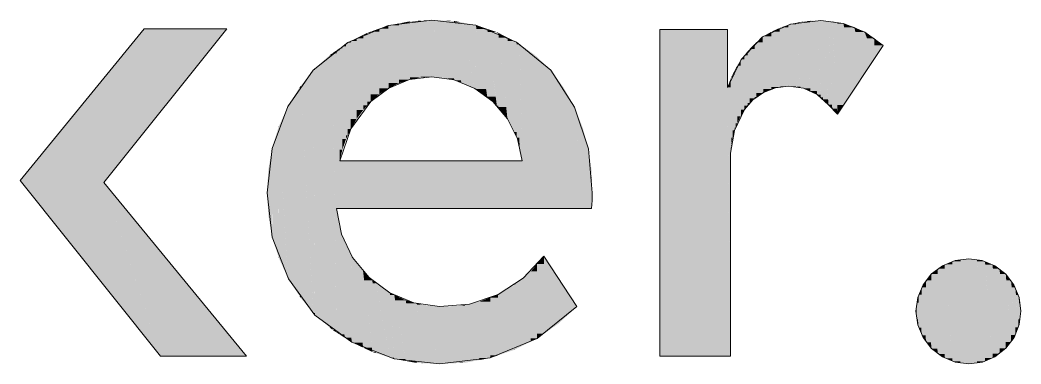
# Model space of a CAD drawing. Extents: x 885 to 2021, y 330 to 1122.
# Drawn here: x 1912.056 to 1916.081, y 636.608 to 637.989 of the extents above; entities that cross this region are included whole.
import ezdxf

# ---------------------------------------------------------------- set-up
doc = ezdxf.new("R2010")
doc.units = 0
doc.layers.get('0').update_dxf_attribs({"lineweight": 18})
doc.layers.add('P11_Plankopf_Ausführung_AF_4_800 Plankopf', color=7, linetype='Continuous', lineweight=25)

# ---------------------------------------------------------------- blocks, each defined once
blk = doc.blocks.new('Referenz-A0T8DI3SAL', base_point=(1729.7843, 502.0648))
at = {"layer": 'P11_Plankopf_Ausführung_AF_4_800 Plankopf', "color": 0, "linetype": 'Continuous', "lineweight": 13, "ltscale": 16.9}
for p, q in [((1913.5369, 637.9672), (1913.374, 637.8986)), ((1913.7123, 637.9894), (1913.5369, 637.9672)), ((1913.889, 637.9693), (1913.7123, 637.9894)), ((1914.0529, 637.9006), (1913.889, 637.9693)), ((1915.1539, 637.9726), (1915.042, 637.9218)), ((1915.276, 637.987), (1915.1539, 637.9726)), ((1915.367, 637.975), (1915.276, 637.987)), ((1915.4523, 637.941), (1915.367, 637.975)), ((1912.5551, 637.954), (1912.0564, 637.3452)), ((1912.394, 637.3374), (1912.8876, 637.954)), ((1912.8876, 637.954), (1912.5551, 637.954)), ((1914.9002, 637.9512), (1914.6291, 637.9512)), ((1914.6291, 637.9512), (1914.6291, 636.6394)), ((1914.9002, 637.7186), (1914.9002, 637.9512)), ((1915.042, 637.9218), (1914.9556, 637.831)), ((1915.5267, 637.8872), (1915.4523, 637.941)), ((1913.374, 637.8986), (1913.2355, 637.7886)), ((1914.191, 637.7886), (1914.0529, 637.9006)), ((1915.3424, 637.6109), (1915.5267, 637.8872)), ((1914.9556, 637.831), (1914.9002, 637.7186)), ((1913.2355, 637.7886), (1913.1327, 637.6419)), ((1913.7123, 637.7618), (1913.6227, 637.7503)), ((1913.8015, 637.7488), (1913.7123, 637.7618)), ((1914.2854, 637.6394), (1914.191, 637.7886)), ((1913.5389, 637.7163), (1913.4666, 637.6621)), ((1913.6227, 637.7503), (1913.5389, 637.7163)), ((1913.885, 637.7148), (1913.8015, 637.7488)), ((1913.9579, 637.6618), (1913.885, 637.7148)), ((1915.0939, 637.7174), (1915.0454, 637.6987)), ((1915.1455, 637.7237), (1915.0939, 637.7174)), ((1915.2058, 637.7152), (1915.1455, 637.7237)), ((1915.261, 637.6898), (1915.2058, 637.7152)), ((1915.0454, 637.6987), (1915.0028, 637.6689)), ((1915.3066, 637.6494), (1915.261, 637.6898)), ((1913.1327, 637.6419), (1913.0696, 637.4742)), ((1913.4666, 637.6621), (1913.3863, 637.5525)), ((1914.016, 637.593), (1913.9579, 637.6618)), ((1914.3418, 637.4721), (1914.2854, 637.6394)), ((1915.0028, 637.6689), (1914.9687, 637.6297)), ((1915.3066, 637.6494), (1915.3424, 637.6109)), ((1914.056, 637.5122), (1914.016, 637.593)), ((1914.9687, 637.6297), (1914.9293, 637.5461)), ((1913.3863, 637.5525), (1913.3417, 637.4242)), ((1914.0755, 637.4242), (1914.056, 637.5122)), ((1914.9293, 637.5461), (1914.9128, 637.4552)), ((1913.0696, 637.4742), (1913.0501, 637.2961)), ((1914.3569, 637.2961), (1914.3418, 637.4721)), ((1914.9128, 636.6394), (1914.9128, 637.4552)), ((1914.0755, 637.4242), (1913.3417, 637.4242)), ((1912.0564, 637.3452), (1912.6216, 636.6394)), ((1912.967, 636.6394), (1912.394, 637.3374)), ((1913.0501, 637.2961), (1913.0703, 637.1173)), ((1914.3566, 637.2643), (1914.3569, 637.2961)), ((1913.3288, 637.2324), (1913.3491, 637.1302)), ((1913.3288, 637.2324), (1914.3545, 637.2324)), ((1914.3545, 637.2324), (1914.3566, 637.2643)), ((1913.0703, 637.1173), (1913.1358, 636.9498)), ((1913.3491, 637.1302), (1913.3937, 637.0359)), ((1913.3937, 637.0359), (1913.4599, 636.9554)), ((1914.0797, 636.9526), (1914.1624, 637.0407)), ((1914.2955, 636.8386), (1914.1624, 637.0407)), ((1915.8707, 637.0304), (1915.8161, 637.0236)), ((1915.925, 637.0233), (1915.8707, 637.0304)), ((1915.7651, 637.0029), (1915.7212, 636.9696)), ((1915.8161, 637.0236), (1915.7651, 637.0029)), ((1915.9756, 637.0024), (1915.925, 637.0233)), ((1916.0191, 636.9691), (1915.9756, 637.0024)), ((1913.1358, 636.9498), (1913.2423, 636.8047)), ((1913.4599, 636.9554), (1913.5438, 636.8934)), ((1913.9781, 636.8873), (1914.0797, 636.9526)), ((1915.7212, 636.9696), (1915.6874, 636.9262)), ((1916.0524, 636.9257), (1916.0191, 636.9691)), ((1915.6874, 636.9262), (1915.6661, 636.8755)), ((1916.0734, 636.8752), (1916.0524, 636.9257)), ((1913.5438, 636.8934), (1913.6402, 636.8537)), ((1913.8637, 636.8485), (1913.9781, 636.8873)), ((1915.6661, 636.8755), (1915.6585, 636.8209)), ((1916.0806, 636.8209), (1916.0734, 636.8752)), ((1913.6402, 636.8537), (1913.7433, 636.8386)), ((1913.7433, 636.8386), (1913.8637, 636.8485)), ((1914.1355, 636.7111), (1914.2955, 636.8386)), ((1913.2423, 636.8047), (1913.3899, 636.6956)), ((1915.6585, 636.8209), (1915.6657, 636.766)), ((1916.0737, 636.7663), (1916.0806, 636.8209)), ((1915.6657, 636.766), (1915.687, 636.7148)), ((1916.0529, 636.7152), (1916.0737, 636.7663)), ((1913.9466, 636.6323), (1914.1355, 636.7111)), ((1915.687, 636.7148), (1915.7207, 636.6709)), ((1916.0196, 636.6714), (1916.0529, 636.7152)), ((1913.3899, 636.6956), (1913.5609, 636.6286)), ((1915.7207, 636.6709), (1915.7646, 636.6371)), ((1915.9761, 636.6376), (1916.0196, 636.6714)), ((1912.6216, 636.6394), (1912.967, 636.6394)), ((1913.5609, 636.6286), (1913.7433, 636.6084)), ((1913.7433, 636.6084), (1913.9466, 636.6323)), ((1914.6291, 636.6394), (1914.9128, 636.6394)), ((1915.7646, 636.6371), (1915.8158, 636.6159)), ((1915.9253, 636.6162), (1915.9761, 636.6376)), ((1915.8158, 636.6159), (1915.8707, 636.6087)), ((1915.8707, 636.6087), (1915.9253, 636.6162))]:
    blk.add_line(p, q, dxfattribs=at)
at = {"layer": 'P11_Plankopf_Ausführung_AF_4_800 Plankopf', "color": 0, "linetype": 'Continuous', "lineweight": 0, "ltscale": 0.0169}
for points in [[(1913.501, 637.9431), (1913.4666, 637.9431), (1913.501, 637.9549)], [(1913.5369, 637.9549), (1913.501, 637.9549), (1913.5369, 637.9672)], [(1913.5369, 637.715), (1913.501, 637.715), (1913.501, 637.9549)], [(1913.5369, 637.715), (1913.5369, 637.9549), (1913.501, 637.9549)], [(1913.5389, 637.9672), (1913.5369, 637.9672), (1913.5389, 637.9676)], [(1913.5389, 637.7163), (1913.5369, 637.7163), (1913.5369, 637.9672)], [(1913.5389, 637.7163), (1913.5389, 637.9672), (1913.5369, 637.9672)], [(1913.5797, 637.9676), (1913.5389, 637.9676), (1913.5797, 637.9756)], [(1913.5797, 637.736), (1913.5389, 637.736), (1913.5389, 637.9676)], [(1913.5797, 637.736), (1913.5797, 637.9676), (1913.5389, 637.9676)], [(1913.6227, 637.9756), (1913.5797, 637.9756), (1913.6227, 637.984)], [(1913.6227, 637.7503), (1913.5797, 637.7503), (1913.5797, 637.9756)], [(1913.6227, 637.7503), (1913.6227, 637.9756), (1913.5797, 637.9756)], [(1913.6239, 637.984), (1913.6227, 637.984), (1913.6239, 637.9843)], [(1913.6239, 637.7505), (1913.6227, 637.7505), (1913.6227, 637.984)], [(1913.6239, 637.7505), (1913.6239, 637.984), (1913.6227, 637.984)], [(1913.6671, 637.9843), (1913.6239, 637.9843), (1913.6671, 637.9868)], [(1913.6671, 637.7589), (1913.6239, 637.7589), (1913.6239, 637.9843)], [(1913.6671, 637.7589), (1913.6671, 637.9843), (1913.6239, 637.9843)], [(1913.7123, 637.9868), (1913.6671, 637.9868), (1913.7123, 637.9894)], [(1913.7123, 637.7618), (1913.6671, 637.7618), (1913.6671, 637.9868)], [(1913.7123, 637.7618), (1913.7123, 637.9868), (1913.6671, 637.9868)], [(1913.7706, 637.7618), (1913.7123, 637.7618), (1913.7123, 637.9894)], [(1913.7722, 637.9869), (1913.713, 637.9869), (1913.7123, 637.9894)], [(1913.7722, 637.7555), (1913.7722, 637.9869), (1913.713, 637.9869)], [(1913.8004, 637.7555), (1913.7722, 637.7555), (1913.7722, 637.9869)], [(1913.8014, 637.9856), (1913.7723, 637.9856), (1913.7722, 637.9869)], [(1913.8014, 637.7476), (1913.8014, 637.9856), (1913.7723, 637.9856)], [(1913.8293, 637.7476), (1913.8014, 637.7476), (1913.8014, 637.9856)], [(1913.8302, 637.9803), (1913.802, 637.9803), (1913.8014, 637.9856)], [(1913.8302, 637.7397), (1913.8302, 637.9803), (1913.802, 637.9803)], [(1913.8798, 637.7397), (1913.8302, 637.7397), (1913.8302, 637.9803)], [(1913.885, 637.9701), (1913.8323, 637.9701), (1913.8302, 637.9803)], [(1913.885, 637.7148), (1913.885, 637.9701), (1913.8323, 637.9701)], [(1913.8889, 637.7148), (1913.885, 637.7148), (1913.885, 637.9701)], [(1913.889, 637.9693), (1913.885, 637.9693), (1913.885, 637.9701)], [(1913.889, 637.7121), (1913.889, 637.9693), (1913.885, 637.9693)], [(1913.9301, 637.7121), (1913.889, 637.7121), (1913.889, 637.9693)], [(1913.935, 637.9538), (1913.8915, 637.9538), (1913.889, 637.9693)], [(1915.1109, 637.9425), (1915.0775, 637.9425), (1915.1109, 637.9577)], [(1915.1149, 637.9577), (1915.1109, 637.9577), (1915.1149, 637.9596)], [(1915.1149, 637.7212), (1915.1109, 637.7212), (1915.1109, 637.9577)], [(1915.1149, 637.7212), (1915.1149, 637.9577), (1915.1109, 637.9577)], [(1915.1455, 637.9596), (1915.1149, 637.9596), (1915.1455, 637.9698)], [(1915.1455, 637.7237), (1915.1149, 637.7237), (1915.1149, 637.9596)], [(1915.1455, 637.7237), (1915.1455, 637.9596), (1915.1149, 637.9596)], [(1915.1539, 637.9698), (1915.1455, 637.9698), (1915.1539, 637.9726)], [(1915.1539, 637.7237), (1915.1455, 637.7237), (1915.1455, 637.9698)], [(1915.1539, 637.7231), (1915.1539, 637.9698), (1915.1455, 637.9698)], [(1915.1759, 637.9726), (1915.1539, 637.9726), (1915.1759, 637.9776)], [(1915.1758, 637.7231), (1915.1539, 637.7231), (1915.1539, 637.9726)], [(1915.1759, 637.7217), (1915.1759, 637.9726), (1915.1539, 637.9726)], [(1915.194, 637.9776), (1915.1759, 637.9776), (1915.194, 637.9816)], [(1915.1937, 637.7217), (1915.1759, 637.7217), (1915.1759, 637.9776)], [(1915.194, 637.7178), (1915.194, 637.9776), (1915.1759, 637.9776)], [(1915.2058, 637.9816), (1915.194, 637.9816), (1915.2058, 637.983)], [(1915.2057, 637.7178), (1915.194, 637.7178), (1915.194, 637.9816)], [(1915.2058, 637.7152), (1915.2058, 637.9816), (1915.194, 637.9816)], [(1915.2343, 637.983), (1915.2058, 637.983), (1915.2343, 637.9864)], [(1915.2332, 637.7152), (1915.2058, 637.7152), (1915.2058, 637.983)], [(1915.2343, 637.7045), (1915.2343, 637.983), (1915.2058, 637.983)], [(1915.2348, 637.7045), (1915.2343, 637.7045), (1915.2343, 637.9864)], [(1915.2348, 637.7042), (1915.2348, 637.9864), (1915.2343, 637.9864)], [(1915.2348, 637.9864), (1915.2343, 637.9864), (1915.2348, 637.9864)], [(1915.261, 637.9864), (1915.2348, 637.9864), (1915.261, 637.9868)], [(1915.2598, 637.7042), (1915.2348, 637.7042), (1915.2348, 637.9864)], [(1915.261, 637.6898), (1915.261, 637.9864), (1915.2348, 637.9864)], [(1915.276, 637.9868), (1915.261, 637.9868), (1915.276, 637.987)], [(1915.2754, 637.6898), (1915.261, 637.6898), (1915.261, 637.9868)], [(1915.276, 637.6784), (1915.276, 637.9868), (1915.261, 637.9868)], [(1915.2851, 637.6784), (1915.276, 637.6784), (1915.276, 637.987)], [(1915.2853, 637.9863), (1915.276, 637.9863), (1915.276, 637.987)], [(1915.2853, 637.6712), (1915.2853, 637.9863), (1915.276, 637.9863)], [(1915.3052, 637.6712), (1915.2853, 637.6712), (1915.2853, 637.9863)], [(1915.3066, 637.9849), (1915.2854, 637.9849), (1915.2853, 637.9863)], [(1915.3066, 637.6494), (1915.3066, 637.9849), (1915.2854, 637.9849)], [(1915.3211, 637.6494), (1915.3066, 637.6494), (1915.3066, 637.9849)], [(1915.3218, 637.9838), (1915.3067, 637.9838), (1915.3066, 637.9849)], [(1915.3218, 637.633), (1915.3218, 637.9838), (1915.3067, 637.9838)], [(1915.3412, 637.633), (1915.3218, 637.633), (1915.3218, 637.9838)], [(1915.3424, 637.9798), (1915.3221, 637.9798), (1915.3218, 637.9838)], [(1915.3424, 637.6109), (1915.3424, 637.9798), (1915.3221, 637.9798)], [(1915.367, 637.6478), (1915.3424, 637.6478), (1915.3424, 637.9798)], [(1915.367, 637.975), (1915.3427, 637.975), (1915.3424, 637.9798)], [(1915.367, 637.6478), (1915.367, 637.975), (1915.3427, 637.975)], [(1915.4107, 637.7133), (1915.367, 637.7133), (1915.367, 637.975)], [(1915.4107, 637.9606), (1915.3694, 637.9606), (1915.367, 637.975)], [(1915.4107, 637.7133), (1915.4107, 637.9606), (1915.3694, 637.9606)], [(1915.4523, 637.7757), (1915.4107, 637.7757), (1915.4107, 637.9606)], [(1915.4523, 637.941), (1915.4151, 637.941), (1915.4107, 637.9606)], [(1912.5551, 637.7573), (1912.394, 637.7573), (1912.5551, 637.954)], [(1912.5551, 637.5386), (1912.8876, 637.954), (1912.5551, 637.954)], [(1913.4094, 637.9048), (1913.3863, 637.9048), (1913.4094, 637.9164)], [(1913.4363, 637.9164), (1913.4094, 637.9164), (1913.4363, 637.9299)], [(1913.4363, 637.6283), (1913.4094, 637.6283), (1913.4094, 637.9164)], [(1913.4363, 637.6283), (1913.4363, 637.9164), (1913.4094, 637.9164)], [(1913.4531, 637.9299), (1913.4363, 637.9299), (1913.4531, 637.9384)], [(1913.4531, 637.6471), (1913.4363, 637.6471), (1913.4363, 637.9299)], [(1913.4531, 637.6471), (1913.4531, 637.9299), (1913.4363, 637.9299)], [(1913.4666, 637.9384), (1913.4531, 637.9384), (1913.4666, 637.9431)], [(1913.4666, 637.6621), (1913.4531, 637.6621), (1913.4531, 637.9384)], [(1913.4666, 637.6621), (1913.4666, 637.9384), (1913.4531, 637.9384)], [(1913.501, 637.6916), (1913.4666, 637.6916), (1913.4666, 637.9431)], [(1913.501, 637.6916), (1913.501, 637.9431), (1913.4666, 637.9431)], [(1913.935, 637.6814), (1913.935, 637.9538), (1913.8915, 637.9538)], [(1913.9689, 637.6814), (1913.935, 637.6814), (1913.935, 637.9538)], [(1913.9734, 637.9408), (1913.9366, 637.9408), (1913.935, 637.9538)], [(1913.9734, 637.6458), (1913.9734, 637.9408), (1913.9366, 637.9408)], [(1913.979, 637.6458), (1913.9734, 637.6458), (1913.9734, 637.9408)], [(1913.9791, 637.9379), (1913.9734, 637.9379), (1913.9734, 637.9408)], [(1913.9791, 637.6405), (1913.9791, 637.9379), (1913.9734, 637.9379)], [(1914.0109, 637.6405), (1913.9791, 637.6405), (1913.9791, 637.9379)], [(1914.016, 637.9192), (1913.9811, 637.9192), (1913.9791, 637.9379)], [(1914.016, 637.593), (1914.016, 637.9192), (1913.9811, 637.9192)], [(1914.0408, 637.593), (1914.016, 637.593), (1914.016, 637.9192)], [(1914.0448, 637.9047), (1914.0171, 637.9047), (1914.016, 637.9192)], [(1914.6291, 636.6394), (1914.9002, 636.6394), (1914.6291, 637.9512)], [(1914.9002, 637.7186), (1914.9002, 637.9512), (1914.6291, 637.9512)], [(1914.9002, 637.7186), (1914.6771, 637.7186), (1914.6291, 637.9512)], [(1915.042, 637.8996), (1915.0162, 637.8996), (1915.042, 637.9218)], [(1915.0454, 637.9218), (1915.042, 637.9218), (1915.0454, 637.9238)], [(1915.0454, 637.6987), (1915.042, 637.6987), (1915.042, 637.9218)], [(1915.0454, 637.6987), (1915.0454, 637.9218), (1915.042, 637.9218)], [(1915.0772, 637.9238), (1915.0454, 637.9238), (1915.0772, 637.9424)], [(1915.0772, 637.7125), (1915.0454, 637.7125), (1915.0454, 637.9238)], [(1915.0772, 637.7125), (1915.0772, 637.9238), (1915.0454, 637.9238)], [(1915.0775, 637.9424), (1915.0772, 637.9424), (1915.0775, 637.9425)], [(1915.0775, 637.7125), (1915.0772, 637.7125), (1915.0772, 637.9424)], [(1915.0775, 637.7125), (1915.0775, 637.9424), (1915.0772, 637.9424)], [(1915.1109, 637.7209), (1915.0775, 637.7209), (1915.0775, 637.9425)], [(1915.1109, 637.7209), (1915.1109, 637.9425), (1915.0775, 637.9425)], [(1915.4523, 637.7757), (1915.4523, 637.941), (1915.4151, 637.941)], [(1915.4912, 637.8339), (1915.4523, 637.8339), (1915.4523, 637.941)], [(1915.4912, 637.9164), (1915.4612, 637.9164), (1915.4523, 637.941)], [(1915.4912, 637.8339), (1915.4912, 637.9164), (1915.4612, 637.9164)], [(1915.5267, 637.8872), (1915.4912, 637.8872), (1915.4912, 637.9164)], [(1913.3417, 637.8675), (1913.3288, 637.8675), (1913.3417, 637.8764)], [(1913.3523, 637.8764), (1913.3417, 637.8764), (1913.3523, 637.8837)], [(1913.3523, 637.4684), (1913.3417, 637.4684), (1913.3417, 637.8764)], [(1913.3523, 637.4684), (1913.3523, 637.8764), (1913.3417, 637.8764)], [(1913.3672, 637.8837), (1913.3523, 637.8837), (1913.3672, 637.8939)], [(1913.3672, 637.5113), (1913.3523, 637.5113), (1913.3523, 637.8837)], [(1913.3672, 637.5113), (1913.3672, 637.8837), (1913.3523, 637.8837)], [(1913.374, 637.8939), (1913.3672, 637.8939), (1913.374, 637.8986)], [(1913.374, 637.5258), (1913.3672, 637.5258), (1913.3672, 637.8939)], [(1913.374, 637.5258), (1913.374, 637.8939), (1913.3672, 637.8939)], [(1913.3863, 637.8986), (1913.374, 637.8986), (1913.3863, 637.9048)], [(1913.3863, 637.5525), (1913.374, 637.5525), (1913.374, 637.8986)], [(1913.3863, 637.5525), (1913.3863, 637.8986), (1913.374, 637.8986)], [(1913.4094, 637.5917), (1913.3863, 637.5917), (1913.3863, 637.9048)], [(1913.4094, 637.5917), (1913.4094, 637.9048), (1913.3863, 637.9048)], [(1914.0448, 637.5402), (1914.0448, 637.9047), (1914.0171, 637.9047)], [(1914.0524, 637.5402), (1914.0448, 637.5402), (1914.0448, 637.9047)], [(1914.0529, 637.9006), (1914.0449, 637.9006), (1914.0448, 637.9047)], [(1914.0529, 637.5174), (1914.0529, 637.9006), (1914.0449, 637.9006)], [(1914.0639, 637.5174), (1914.0529, 637.5174), (1914.0529, 637.9006)], [(1914.0648, 637.8922), (1914.0531, 637.8922), (1914.0529, 637.9006)], [(1914.0648, 637.4834), (1914.0648, 637.8922), (1914.0531, 637.8922)], [(1914.0741, 637.4834), (1914.0648, 637.4834), (1914.0648, 637.8922)], [(1914.0755, 637.8848), (1914.065, 637.8848), (1914.0648, 637.8922)], [(1914.0755, 637.4242), (1914.0755, 637.8848), (1914.065, 637.8848)], [(1914.0755, 637.2324), (1914.1259, 637.2324), (1914.0755, 637.8848)], [(1914.1259, 637.8495), (1914.0782, 637.8495), (1914.0755, 637.8848)], [(1915.0102, 637.8737), (1914.9904, 637.8737), (1915.0102, 637.8945)], [(1915.0162, 637.8945), (1915.0102, 637.8945), (1915.0162, 637.8996)], [(1915.0162, 637.68), (1915.0102, 637.68), (1915.0102, 637.8945)], [(1915.0162, 637.68), (1915.0162, 637.8945), (1915.0102, 637.8945)], [(1915.042, 637.6965), (1915.0162, 637.6965), (1915.0162, 637.8996)], [(1915.042, 637.6965), (1915.042, 637.8996), (1915.0162, 637.8996)], [(1915.4912, 637.8339), (1915.5267, 637.8872), (1915.4912, 637.8872)], [(1913.301, 637.7949), (1913.2423, 637.7949), (1913.301, 637.8483)], [(1913.3125, 637.8483), (1913.301, 637.8483), (1913.3125, 637.8563)], [(1913.3124, 636.755), (1913.301, 636.755), (1913.301, 637.8483)], [(1913.3125, 636.7453), (1913.3125, 637.8483), (1913.301, 637.8483)], [(1913.3288, 637.8563), (1913.3125, 637.8563), (1913.3288, 637.8675)], [(1913.3286, 636.7453), (1913.3125, 636.7453), (1913.3125, 637.8563)], [(1913.3288, 636.7348), (1913.3288, 637.8563), (1913.3125, 637.8563)], [(1913.3288, 637.2324), (1913.3417, 637.2324), (1913.3288, 637.8675)], [(1913.3417, 637.2324), (1913.3417, 637.8675), (1913.3288, 637.8675)], [(1914.1259, 637.2324), (1914.1259, 637.8495), (1914.0782, 637.8495)], [(1914.1259, 637.2324), (1914.191, 637.2324), (1914.1259, 637.8495)], [(1914.191, 637.7886), (1914.1323, 637.7886), (1914.1259, 637.8495)], [(1914.9687, 637.831), (1914.9556, 637.831), (1914.9687, 637.8479)], [(1914.9813, 637.8479), (1914.9687, 637.8479), (1914.9813, 637.8641)], [(1914.9813, 637.6454), (1914.9687, 637.6454), (1914.9687, 637.8479)], [(1914.9813, 637.6454), (1914.9813, 637.8479), (1914.9687, 637.8479)], [(1914.9904, 637.8641), (1914.9813, 637.8641), (1914.9904, 637.8737)], [(1914.9904, 637.6568), (1914.9813, 637.6568), (1914.9813, 637.8641)], [(1914.9904, 637.6568), (1914.9904, 637.8641), (1914.9813, 637.8641)], [(1915.0102, 637.6746), (1914.9904, 637.6746), (1914.9904, 637.8737)], [(1915.0102, 637.6746), (1915.0102, 637.8737), (1914.9904, 637.8737)], [(1915.4523, 637.7757), (1915.4912, 637.8339), (1915.4523, 637.8339)], [(1913.2423, 637.7886), (1913.2355, 637.7886), (1913.2423, 637.7949)], [(1913.2982, 636.8047), (1913.2423, 636.8047), (1913.2423, 637.7949)], [(1913.301, 636.755), (1913.301, 637.7949), (1913.2423, 637.7949)], [(1914.9334, 637.7872), (1914.9293, 637.7872), (1914.9334, 637.7954)], [(1914.94, 637.7954), (1914.9334, 637.7954), (1914.94, 637.806)], [(1914.94, 637.5751), (1914.9334, 637.5751), (1914.9334, 637.7954)], [(1914.94, 637.5751), (1914.94, 637.7954), (1914.9334, 637.7954)], [(1914.9532, 637.806), (1914.94, 637.806), (1914.9532, 637.8271)], [(1914.9532, 637.603), (1914.94, 637.603), (1914.94, 637.806)], [(1914.9532, 637.603), (1914.9532, 637.806), (1914.94, 637.806)], [(1914.9556, 637.8271), (1914.9532, 637.8271), (1914.9556, 637.831)], [(1914.9556, 637.6072), (1914.9532, 637.6072), (1914.9532, 637.8271)], [(1914.9556, 637.6072), (1914.9556, 637.8271), (1914.9532, 637.8271)], [(1914.9687, 637.6297), (1914.9556, 637.6297), (1914.9556, 637.831)], [(1914.9687, 637.6297), (1914.9687, 637.831), (1914.9556, 637.831)], [(1912.394, 637.3452), (1912.0564, 637.3452), (1912.394, 637.7573)], [(1912.5551, 637.5386), (1912.394, 637.5386), (1912.394, 637.7573)], [(1912.5551, 637.5386), (1912.5551, 637.7573), (1912.394, 637.7573)], [(1913.2355, 637.7246), (1913.1843, 637.7246), (1913.2355, 637.7886)], [(1913.2422, 636.8128), (1913.2355, 636.8128), (1913.2355, 637.7886)], [(1913.2423, 636.8047), (1913.2423, 637.7886), (1913.2355, 637.7886)], [(1913.6239, 637.7505), (1913.6671, 637.7589), (1913.6239, 637.7589)], [(1913.6671, 637.7589), (1913.7123, 637.7618), (1913.6671, 637.7618)], [(1913.7722, 637.7555), (1913.7706, 637.7618), (1913.7123, 637.7618)], [(1913.8014, 637.7476), (1913.8004, 637.7555), (1913.7722, 637.7555)], [(1914.191, 637.2324), (1914.191, 637.7886), (1914.1323, 637.7886)], [(1914.191, 637.2324), (1914.2427, 637.2324), (1914.191, 637.7886)], [(1914.2427, 637.7169), (1914.1976, 637.7169), (1914.191, 637.7886)], [(1914.9149, 637.7524), (1914.9128, 637.7524), (1914.9149, 637.7578)], [(1914.9157, 637.7578), (1914.9149, 637.7578), (1914.9157, 637.7595)], [(1914.9157, 637.486), (1914.9149, 637.486), (1914.9149, 637.7578)], [(1914.9157, 637.486), (1914.9157, 637.7578), (1914.9149, 637.7578)], [(1914.9212, 637.7595), (1914.9157, 637.7595), (1914.9212, 637.7707)], [(1914.9212, 637.5164), (1914.9157, 637.5164), (1914.9157, 637.7595)], [(1914.9212, 637.5164), (1914.9212, 637.7595), (1914.9157, 637.7595)], [(1914.9293, 637.7707), (1914.9212, 637.7707), (1914.9293, 637.7872)], [(1914.9293, 637.5461), (1914.9212, 637.5461), (1914.9212, 637.7707)], [(1914.9293, 637.5461), (1914.9293, 637.7707), (1914.9212, 637.7707)], [(1914.9334, 637.5572), (1914.9293, 637.5572), (1914.9293, 637.7872)], [(1914.9334, 637.5572), (1914.9334, 637.7872), (1914.9293, 637.7872)], [(1915.4107, 637.7133), (1915.4523, 637.7757), (1915.4107, 637.7757)], [(1913.1795, 637.647), (1913.1358, 637.647), (1913.1795, 637.7185)], [(1913.1843, 637.7185), (1913.1795, 637.7185), (1913.1843, 637.7246)], [(1913.1843, 636.8814), (1913.1795, 636.8814), (1913.1795, 637.7185)], [(1913.1843, 636.8738), (1913.1843, 637.7185), (1913.1795, 637.7185)], [(1913.232, 636.8738), (1913.1843, 636.8738), (1913.1843, 637.7246)], [(1913.2355, 636.8128), (1913.2355, 637.7246), (1913.1843, 637.7246)], [(1913.501, 637.6916), (1913.5369, 637.715), (1913.501, 637.715)], [(1913.5369, 637.715), (1913.5389, 637.7163), (1913.5369, 637.7163)], [(1913.5389, 637.7163), (1913.5797, 637.736), (1913.5389, 637.736)], [(1913.5797, 637.736), (1913.6227, 637.7503), (1913.5797, 637.7503)], [(1913.6227, 637.7503), (1913.6239, 637.7505), (1913.6227, 637.7505)], [(1913.8302, 637.7397), (1913.8293, 637.7476), (1913.8014, 637.7476)], [(1913.885, 637.7148), (1913.8798, 637.7397), (1913.8302, 637.7397)], [(1913.889, 637.7121), (1913.8889, 637.7148), (1913.885, 637.7148)], [(1914.2427, 637.2324), (1914.2427, 637.7169), (1914.1976, 637.7169)], [(1914.2427, 637.2324), (1914.2854, 637.2324), (1914.2427, 637.7169)], [(1914.2854, 637.6394), (1914.2495, 637.6394), (1914.2427, 637.7169)], [(1914.9002, 636.6394), (1914.9002, 637.7186), (1914.6771, 637.7186)], [(1914.9128, 637.7186), (1914.9002, 637.7186), (1914.9128, 637.7524)], [(1914.9002, 636.6394), (1914.9128, 636.6394), (1914.9002, 637.7186)], [(1914.9128, 637.4552), (1914.9128, 637.7186), (1914.9002, 637.7186)], [(1914.9128, 637.4552), (1914.9033, 637.4552), (1914.9002, 637.7186)], [(1914.9149, 637.4772), (1914.9128, 637.4772), (1914.9128, 637.7524)], [(1914.9149, 637.4772), (1914.9149, 637.7524), (1914.9128, 637.7524)], [(1915.0775, 637.7125), (1915.1109, 637.7209), (1915.0775, 637.7209)], [(1915.1109, 637.7209), (1915.1149, 637.7212), (1915.1109, 637.7212)], [(1915.1149, 637.7212), (1915.1455, 637.7237), (1915.1149, 637.7237)], [(1915.1539, 637.7231), (1915.1539, 637.7237), (1915.1455, 637.7237)], [(1915.1759, 637.7217), (1915.1758, 637.7231), (1915.1539, 637.7231)], [(1915.194, 637.7178), (1915.1937, 637.7217), (1915.1759, 637.7217)], [(1915.2058, 637.7152), (1915.2057, 637.7178), (1915.194, 637.7178)], [(1915.2343, 637.7045), (1915.2332, 637.7152), (1915.2058, 637.7152)], [(1915.367, 637.6478), (1915.4107, 637.7133), (1915.367, 637.7133)], [(1913.4666, 637.6621), (1913.501, 637.6916), (1913.4666, 637.6916)], [(1913.935, 637.6814), (1913.9301, 637.7121), (1913.889, 637.7121)], [(1913.9734, 637.6458), (1913.9689, 637.6814), (1913.935, 637.6814)], [(1914.9904, 637.6568), (1915.0102, 637.6746), (1914.9904, 637.6746)], [(1915.0102, 637.6746), (1915.0162, 637.68), (1915.0102, 637.68)], [(1915.0162, 637.68), (1915.042, 637.6965), (1915.0162, 637.6965)], [(1915.042, 637.6965), (1915.0454, 637.6987), (1915.042, 637.6987)], [(1915.0454, 637.6987), (1915.0772, 637.7125), (1915.0454, 637.7125)], [(1915.0772, 637.7125), (1915.0775, 637.7125), (1915.0772, 637.7125)], [(1915.2348, 637.7042), (1915.2348, 637.7045), (1915.2343, 637.7045)], [(1915.261, 637.6898), (1915.2598, 637.7042), (1915.2348, 637.7042)], [(1915.276, 637.6784), (1915.2754, 637.6898), (1915.261, 637.6898)], [(1915.2853, 637.6712), (1915.2851, 637.6784), (1915.276, 637.6784)], [(1913.1327, 637.5639), (1913.0976, 637.5639), (1913.1327, 637.6419)], [(1913.1358, 637.6419), (1913.1327, 637.6419), (1913.1358, 637.647)], [(1913.1358, 636.9564), (1913.1327, 636.9564), (1913.1327, 637.6419)], [(1913.1358, 636.9498), (1913.1358, 637.6419), (1913.1327, 637.6419)], [(1913.1756, 636.9498), (1913.1358, 636.9498), (1913.1358, 637.647)], [(1913.1795, 636.8814), (1913.1795, 637.647), (1913.1358, 637.647)], [(1913.4363, 637.6283), (1913.4531, 637.6471), (1913.4363, 637.6471)], [(1913.4531, 637.6471), (1913.4666, 637.6621), (1913.4531, 637.6621)], [(1913.9791, 637.6405), (1913.979, 637.6458), (1913.9734, 637.6458)], [(1914.016, 637.593), (1914.0109, 637.6405), (1913.9791, 637.6405)], [(1914.2854, 637.2324), (1914.2854, 637.6394), (1914.2495, 637.6394)], [(1914.2854, 637.2324), (1914.3186, 637.2324), (1914.2854, 637.6394)], [(1914.3186, 637.5575), (1914.2921, 637.5575), (1914.2854, 637.6394)], [(1914.9687, 637.6297), (1914.9813, 637.6454), (1914.9687, 637.6454)], [(1914.9813, 637.6454), (1914.9904, 637.6568), (1914.9813, 637.6568)], [(1915.3066, 637.6494), (1915.3052, 637.6712), (1915.2853, 637.6712)], [(1915.3218, 637.633), (1915.3211, 637.6494), (1915.3066, 637.6494)], [(1915.3424, 637.6109), (1915.3412, 637.633), (1915.3218, 637.633)], [(1915.3424, 637.6109), (1915.367, 637.6478), (1915.3424, 637.6478)], [(1913.4094, 637.5917), (1913.4363, 637.6283), (1913.4094, 637.6283)], [(1914.0448, 637.5402), (1914.0408, 637.593), (1914.016, 637.593)], [(1914.94, 637.5751), (1914.9532, 637.603), (1914.94, 637.603)], [(1914.9532, 637.603), (1914.9556, 637.6072), (1914.9532, 637.6072)], [(1914.9556, 637.6072), (1914.9687, 637.6297), (1914.9556, 637.6297)], [(1913.0958, 637.4765), (1913.0703, 637.4765), (1913.0958, 637.5601)], [(1913.0976, 637.5601), (1913.0958, 637.5601), (1913.0976, 637.5639)], [(1913.0975, 637.0368), (1913.0958, 637.0368), (1913.0958, 637.5601)], [(1913.0976, 637.0314), (1913.0976, 637.5601), (1913.0958, 637.5601)], [(1913.1283, 637.0314), (1913.0976, 637.0314), (1913.0976, 637.5639)], [(1913.1327, 636.9564), (1913.1327, 637.5639), (1913.0976, 637.5639)], [(1913.374, 637.5258), (1913.3863, 637.5525), (1913.374, 637.5525)], [(1913.3863, 637.5525), (1913.4094, 637.5917), (1913.3863, 637.5917)], [(1914.3186, 637.2324), (1914.3186, 637.5575), (1914.2921, 637.5575)], [(1914.3186, 637.2324), (1914.3418, 637.2324), (1914.3186, 637.5575)], [(1914.3418, 637.4721), (1914.3247, 637.4721), (1914.3186, 637.5575)], [(1914.9293, 637.5461), (1914.9334, 637.5572), (1914.9293, 637.5572)], [(1914.9334, 637.5572), (1914.94, 637.5751), (1914.9334, 637.5751)], [(1912.394, 637.3374), (1912.5551, 637.5386), (1912.394, 637.5386)], [(1913.3672, 637.5113), (1913.374, 637.5258), (1913.3672, 637.5258)], [(1914.0529, 637.5174), (1914.0524, 637.5402), (1914.0448, 637.5402)], [(1914.0648, 637.4834), (1914.0639, 637.5174), (1914.0529, 637.5174)], [(1914.9157, 637.486), (1914.9212, 637.5164), (1914.9157, 637.5164)], [(1914.9212, 637.5164), (1914.9293, 637.5461), (1914.9212, 637.5461)], [(1913.0696, 637.3865), (1913.0543, 637.3865), (1913.0696, 637.4742)], [(1913.0703, 637.4742), (1913.0696, 637.4742), (1913.0703, 637.4765)], [(1913.0702, 637.1212), (1913.0696, 637.1212), (1913.0696, 637.4742)], [(1913.0703, 637.1173), (1913.0703, 637.4742), (1913.0696, 637.4742)], [(1913.0912, 637.1173), (1913.0703, 637.1173), (1913.0703, 637.4765)], [(1913.0958, 637.0368), (1913.0958, 637.4765), (1913.0703, 637.4765)], [(1913.3523, 637.4684), (1913.3672, 637.5113), (1913.3523, 637.5113)], [(1914.0755, 637.4242), (1914.0741, 637.4834), (1914.0648, 637.4834)], [(1914.3418, 637.2324), (1914.3418, 637.4721), (1914.3247, 637.4721)], [(1914.3418, 637.2324), (1914.3545, 637.2324), (1914.3418, 637.4721)], [(1914.3545, 637.3854), (1914.3464, 637.3854), (1914.3418, 637.4721)], [(1914.9128, 637.4552), (1914.9149, 637.4772), (1914.9128, 637.4772)], [(1914.9149, 637.4772), (1914.9157, 637.486), (1914.9149, 637.486)], [(1913.3417, 637.4242), (1913.3523, 637.4684), (1913.3417, 637.4684)], [(1914.9128, 636.6394), (1914.9128, 637.4552), (1914.9033, 637.4552)], [(1913.3417, 637.2324), (1914.0755, 637.2324), (1913.3417, 637.4242)], [(1914.0755, 637.2324), (1914.0755, 637.4242), (1913.3417, 637.4242)], [(1913.0542, 637.2961), (1913.0501, 637.2961), (1913.0542, 637.3858)], [(1913.0543, 637.3858), (1913.0542, 637.3858), (1913.0543, 637.3865)], [(1913.0543, 637.2086), (1913.0542, 637.2086), (1913.0542, 637.3858)], [(1913.0543, 637.2061), (1913.0543, 637.3858), (1913.0542, 637.3858)], [(1913.0647, 637.2061), (1913.0543, 637.2061), (1913.0543, 637.3865)], [(1913.0696, 637.1212), (1913.0696, 637.3865), (1913.0543, 637.3865)], [(1914.3545, 637.2324), (1914.3545, 637.3854), (1914.3464, 637.3854)], [(1914.3546, 637.2339), (1914.3545, 637.2339), (1914.3545, 637.3854)], [(1914.3546, 637.3846), (1914.3545, 637.3846), (1914.3545, 637.3854)], [(1914.3546, 637.2339), (1914.3546, 637.3846), (1914.3545, 637.3846)], [(1914.3554, 637.243), (1914.3546, 637.243), (1914.3546, 637.3846)], [(1914.3554, 637.3538), (1914.3548, 637.3538), (1914.3546, 637.3846)], [(1914.3554, 637.243), (1914.3554, 637.3538), (1914.3548, 637.3538)], [(1914.3561, 637.2536), (1914.3554, 637.2536), (1914.3554, 637.3538)], [(1914.3561, 637.3262), (1914.3556, 637.3262), (1914.3554, 637.3538)], [(1912.394, 636.9236), (1912.394, 637.3452), (1912.0564, 637.3452)], [(1912.5289, 636.9236), (1912.394, 636.9236), (1912.394, 637.3374)], [(1912.6216, 637.0602), (1912.4844, 637.0602), (1912.394, 637.3374)], [(1914.3561, 637.2536), (1914.3561, 637.3262), (1914.3556, 637.3262)], [(1914.3566, 637.2643), (1914.3561, 637.2643), (1914.3561, 637.3262)], [(1914.3566, 637.3066), (1914.3563, 637.3066), (1914.3561, 637.3262)], [(1913.0542, 637.2086), (1913.0542, 637.2961), (1913.0501, 637.2961)], [(1914.3566, 637.2643), (1914.3566, 637.3066), (1914.3563, 637.3066)], [(1914.3569, 637.2739), (1914.3566, 637.2739), (1914.3566, 637.3066)], [(1914.3569, 637.2961), (1914.3567, 637.2961), (1914.3566, 637.3066)], [(1914.3566, 637.2643), (1914.3569, 637.2739), (1914.3566, 637.2739)], [(1914.3569, 637.2739), (1914.3569, 637.2961), (1914.3567, 637.2961)], [(1914.3569, 637.2749), (1914.3569, 637.2749), (1914.3569, 637.2961)], [(1914.3569, 637.2937), (1914.3569, 637.2937), (1914.3569, 637.2961)], [(1914.3569, 637.2749), (1914.3569, 637.2937), (1914.3569, 637.2937)], [(1914.357, 637.2855), (1914.3569, 637.2855), (1914.3569, 637.2937)], [(1914.3569, 637.2749), (1914.357, 637.2855), (1914.3569, 637.2855)], [(1914.3569, 637.2739), (1914.3569, 637.2749), (1914.3569, 637.2749)], [(1913.3394, 636.7348), (1913.3288, 636.7348), (1913.3288, 637.2324)], [(1913.3395, 637.1637), (1913.3302, 637.1637), (1913.3288, 637.2324)], [(1914.3545, 637.2324), (1914.3546, 637.2339), (1914.3545, 637.2339)], [(1914.3546, 637.2339), (1914.3554, 637.243), (1914.3546, 637.243)], [(1914.3554, 637.243), (1914.3561, 637.2536), (1914.3554, 637.2536)], [(1914.3561, 637.2536), (1914.3566, 637.2643), (1914.3561, 637.2643)], [(1913.0543, 637.2061), (1913.0543, 637.2086), (1913.0542, 637.2086)], [(1913.0696, 637.1212), (1913.0647, 637.2061), (1913.0543, 637.2061)], [(1913.3395, 636.7279), (1913.3395, 637.1637), (1913.3302, 637.1637)], [(1913.3607, 636.7279), (1913.3395, 636.7279), (1913.3395, 637.1637)], [(1913.3614, 637.0976), (1913.3427, 637.0976), (1913.3395, 637.1637)], [(1913.0703, 637.1173), (1913.0702, 637.1212), (1913.0696, 637.1212)], [(1913.0958, 637.0368), (1913.0912, 637.1173), (1913.0703, 637.1173)], [(1913.3614, 636.7139), (1913.3614, 637.0976), (1913.3427, 637.0976)], [(1913.3886, 636.7139), (1913.3614, 636.7139), (1913.3614, 637.0976)], [(1913.3899, 637.0431), (1913.3652, 637.0431), (1913.3614, 637.0976)], [(1912.6216, 636.6394), (1912.6216, 637.0602), (1912.4844, 637.0602)], [(1912.6216, 636.6394), (1912.967, 636.6394), (1912.6216, 637.0602)], [(1913.0976, 637.0314), (1913.0975, 637.0368), (1913.0958, 637.0368)], [(1913.1327, 636.9564), (1913.1283, 637.0314), (1913.0976, 637.0314)], [(1913.3899, 636.6956), (1913.3899, 637.0431), (1913.3652, 637.0431)], [(1913.3937, 636.6956), (1913.3899, 636.6956), (1913.3899, 637.0431)], [(1913.3937, 637.0359), (1913.39, 637.0359), (1913.3899, 637.0431)], [(1913.3937, 636.6938), (1913.3937, 637.0359), (1913.39, 637.0359)], [(1913.4334, 636.6938), (1913.3937, 636.6938), (1913.3937, 637.0359)], [(1913.4357, 636.9804), (1913.4001, 636.9804), (1913.3937, 637.0359)], [(1914.1624, 637.0096), (1914.1355, 637.0096), (1914.1624, 637.0407)], [(1914.22, 636.7693), (1914.1624, 636.7693), (1914.1624, 637.0407)], [(1914.22, 636.9533), (1914.1809, 636.9533), (1914.1624, 637.0407)], [(1915.8707, 637.028), (1915.8377, 637.028), (1915.8707, 637.0304)], [(1915.9035, 636.6115), (1915.8707, 636.6115), (1915.8707, 637.0304)], [(1915.9035, 637.0279), (1915.8709, 637.0279), (1915.8707, 637.0304)], [(1914.1355, 636.9797), (1914.1096, 636.9797), (1914.1355, 637.0096)], [(1914.1624, 636.7296), (1914.1355, 636.7296), (1914.1355, 637.0096)], [(1914.1624, 636.7296), (1914.1624, 637.0096), (1914.1355, 637.0096)], [(1915.746, 636.9696), (1915.7212, 636.9696), (1915.746, 636.9905)], [(1915.7465, 636.9905), (1915.746, 636.9905), (1915.7465, 636.991)], [(1915.7465, 636.6492), (1915.746, 636.6492), (1915.746, 636.9905)], [(1915.7465, 636.6489), (1915.7465, 636.9905), (1915.746, 636.9905)], [(1915.7744, 636.991), (1915.7465, 636.991), (1915.7744, 637.0078)], [(1915.7731, 636.6489), (1915.7465, 636.6489), (1915.7465, 636.991)], [(1915.7744, 636.6318), (1915.7744, 636.991), (1915.7465, 636.991)], [(1915.7749, 637.0078), (1915.7744, 637.0078), (1915.7749, 637.0081)], [(1915.7749, 636.6318), (1915.7744, 636.6318), (1915.7744, 637.0078)], [(1915.7749, 636.6316), (1915.7749, 637.0078), (1915.7744, 637.0078)], [(1915.8052, 637.0081), (1915.7749, 637.0081), (1915.8052, 637.0204)], [(1915.8042, 636.6316), (1915.7749, 636.6316), (1915.7749, 637.0081)], [(1915.8052, 636.6191), (1915.8052, 637.0081), (1915.7749, 637.0081)], [(1915.8055, 637.0204), (1915.8052, 637.0204), (1915.8055, 637.0205)], [(1915.8055, 636.6191), (1915.8052, 636.6191), (1915.8052, 637.0204)], [(1915.8055, 636.619), (1915.8055, 637.0204), (1915.8052, 637.0204)], [(1915.8375, 637.0205), (1915.8055, 637.0205), (1915.8375, 637.028)], [(1915.8369, 636.619), (1915.8055, 636.619), (1915.8055, 637.0205)], [(1915.8375, 636.6113), (1915.8375, 637.0205), (1915.8055, 637.0205)], [(1915.8377, 636.6113), (1915.8375, 636.6113), (1915.8375, 637.028)], [(1915.8377, 636.6113), (1915.8377, 637.028), (1915.8375, 637.028)], [(1915.8377, 637.028), (1915.8375, 637.028), (1915.8377, 637.028)], [(1915.8705, 636.6113), (1915.8377, 636.6113), (1915.8377, 637.028)], [(1915.8707, 636.6087), (1915.8707, 637.028), (1915.8377, 637.028)], [(1915.9035, 636.6115), (1915.9035, 637.0279), (1915.8709, 637.0279)], [(1915.9037, 636.6115), (1915.9035, 636.6115), (1915.9035, 637.0279)], [(1915.9037, 637.0278), (1915.9035, 637.0278), (1915.9035, 637.0279)], [(1915.9037, 636.6115), (1915.9037, 637.0278), (1915.9035, 637.0278)], [(1915.9355, 636.6193), (1915.9037, 636.6193), (1915.9037, 637.0278)], [(1915.9355, 637.0202), (1915.9043, 637.0202), (1915.9037, 637.0278)], [(1915.9355, 636.6193), (1915.9355, 637.0202), (1915.9043, 637.0202)], [(1915.9359, 636.6194), (1915.9355, 636.6194), (1915.9355, 637.0202)], [(1915.9359, 637.0201), (1915.9355, 637.0201), (1915.9355, 637.0202)], [(1915.9359, 636.6194), (1915.9359, 637.0201), (1915.9355, 637.0201)], [(1915.966, 636.632), (1915.9359, 636.632), (1915.9359, 637.0201)], [(1915.966, 637.0077), (1915.9369, 637.0077), (1915.9359, 637.0201)], [(1915.966, 636.632), (1915.966, 637.0077), (1915.9369, 637.0077)], [(1915.9664, 636.6322), (1915.966, 636.6322), (1915.966, 637.0077)], [(1915.9664, 637.0074), (1915.966, 637.0074), (1915.966, 637.0077)], [(1915.9664, 636.6322), (1915.9664, 637.0074), (1915.966, 637.0074)], [(1915.994, 636.6494), (1915.9664, 636.6494), (1915.9664, 637.0074)], [(1915.994, 636.9905), (1915.9677, 636.9905), (1915.9664, 637.0074)], [(1915.994, 636.6494), (1915.994, 636.9905), (1915.9677, 636.9905)], [(1915.9946, 636.6497), (1915.994, 636.6497), (1915.994, 636.9905)], [(1915.9946, 636.99), (1915.994, 636.99), (1915.994, 636.9905)], [(1915.9946, 636.6497), (1915.9946, 636.99), (1915.994, 636.99)], [(1916.0191, 636.6709), (1915.9946, 636.6709), (1915.9946, 636.99)], [(1916.0191, 636.9691), (1915.9962, 636.9691), (1915.9946, 636.99)], [(1913.1358, 636.9498), (1913.1358, 636.9564), (1913.1327, 636.9564)], [(1913.1795, 636.8814), (1913.1756, 636.9498), (1913.1358, 636.9498)], [(1913.4357, 636.6741), (1913.4357, 636.9804), (1913.4001, 636.9804)], [(1913.4711, 636.6741), (1913.4357, 636.6741), (1913.4357, 636.9804)], [(1913.4732, 636.9448), (1913.4398, 636.9448), (1913.4357, 636.9804)], [(1914.1096, 636.9281), (1914.0476, 636.9281), (1914.1096, 636.9797)], [(1914.1355, 636.7111), (1914.1096, 636.7111), (1914.1096, 636.9797)], [(1914.1355, 636.7111), (1914.1355, 636.9797), (1914.1096, 636.9797)], [(1914.22, 636.7693), (1914.22, 636.9533), (1914.1809, 636.9533)], [(1914.2955, 636.8386), (1914.22, 636.8386), (1914.22, 636.9533)], [(1915.7207, 636.9446), (1915.6996, 636.9446), (1915.7207, 636.969)], [(1915.7212, 636.969), (1915.7207, 636.969), (1915.7212, 636.9696)], [(1915.7212, 636.6709), (1915.7207, 636.6709), (1915.7207, 636.969)], [(1915.7212, 636.6704), (1915.7212, 636.969), (1915.7207, 636.969)], [(1915.7444, 636.6704), (1915.7212, 636.6704), (1915.7212, 636.9696)], [(1915.746, 636.6492), (1915.746, 636.9696), (1915.7212, 636.9696)], [(1916.0191, 636.6709), (1916.0191, 636.9691), (1915.9962, 636.9691)], [(1916.0196, 636.6714), (1916.0191, 636.6714), (1916.0191, 636.9691)], [(1916.0196, 636.9685), (1916.0191, 636.9685), (1916.0191, 636.9691)], [(1916.0196, 636.6714), (1916.0196, 636.9685), (1916.0191, 636.9685)], [(1916.0404, 636.696), (1916.0196, 636.696), (1916.0196, 636.9685)], [(1916.0404, 636.9441), (1916.0215, 636.9441), (1916.0196, 636.9685)], [(1912.6216, 636.6394), (1912.5289, 636.9236), (1912.394, 636.9236)], [(1913.4732, 636.6564), (1913.4732, 636.9448), (1913.4398, 636.9448)], [(1913.486, 636.6564), (1913.4732, 636.6564), (1913.4732, 636.9448)], [(1913.4861, 636.9325), (1913.4737, 636.9325), (1913.4732, 636.9448)], [(1913.4861, 636.6523), (1913.4861, 636.9325), (1913.4737, 636.9325)], [(1913.5402, 636.6523), (1913.4861, 636.6523), (1913.4861, 636.9325)], [(1913.5438, 636.8934), (1913.4937, 636.8934), (1913.4861, 636.9325)], [(1914.0438, 636.8873), (1913.9781, 636.8873), (1914.0438, 636.9259)], [(1914.0476, 636.9259), (1914.0438, 636.9259), (1914.0476, 636.9281)], [(1914.0476, 636.667), (1914.0438, 636.667), (1914.0438, 636.9259)], [(1914.0476, 636.667), (1914.0476, 636.9259), (1914.0438, 636.9259)], [(1914.1096, 636.6981), (1914.0476, 636.6981), (1914.0476, 636.9281)], [(1914.1096, 636.6981), (1914.1096, 636.9281), (1914.0476, 636.9281)], [(1915.6816, 636.886), (1915.6693, 636.886), (1915.6816, 636.9154)], [(1915.6821, 636.9154), (1915.6816, 636.9154), (1915.6821, 636.9165)], [(1915.6821, 636.7246), (1915.6816, 636.7246), (1915.6816, 636.9154)], [(1915.6821, 636.7238), (1915.6821, 636.9154), (1915.6816, 636.9154)], [(1915.699, 636.9165), (1915.6821, 636.9165), (1915.699, 636.9437)], [(1915.6969, 636.7238), (1915.6821, 636.7238), (1915.6821, 636.9165)], [(1915.699, 636.6962), (1915.699, 636.9165), (1915.6821, 636.9165)], [(1915.6996, 636.9437), (1915.699, 636.9437), (1915.6996, 636.9446)], [(1915.6996, 636.6962), (1915.699, 636.6962), (1915.699, 636.9437)], [(1915.6996, 636.6955), (1915.6996, 636.9437), (1915.699, 636.9437)], [(1915.7188, 636.6955), (1915.6996, 636.6955), (1915.6996, 636.9446)], [(1915.7207, 636.6709), (1915.7207, 636.9446), (1915.6996, 636.9446)], [(1916.0404, 636.696), (1916.0404, 636.9441), (1916.0215, 636.9441)], [(1916.041, 636.6967), (1916.0404, 636.6967), (1916.0404, 636.9441)], [(1916.041, 636.9433), (1916.0404, 636.9433), (1916.0404, 636.9441)], [(1916.041, 636.6967), (1916.041, 636.9433), (1916.0404, 636.9433)], [(1916.0577, 636.7242), (1916.041, 636.7242), (1916.041, 636.9433)], [(1916.0577, 636.9161), (1916.0431, 636.9161), (1916.041, 636.9433)], [(1916.0577, 636.7242), (1916.0577, 636.9161), (1916.0431, 636.9161)], [(1916.0581, 636.725), (1916.0577, 636.725), (1916.0577, 636.9161)], [(1916.0581, 636.915), (1916.0577, 636.915), (1916.0577, 636.9161)], [(1916.0581, 636.725), (1916.0581, 636.915), (1916.0577, 636.915)], [(1916.0703, 636.7548), (1916.0581, 636.7548), (1916.0581, 636.915)], [(1916.0703, 636.8857), (1916.0604, 636.8857), (1916.0581, 636.915)], [(1913.1843, 636.8738), (1913.1843, 636.8814), (1913.1795, 636.8814)], [(1913.2355, 636.8128), (1913.232, 636.8738), (1913.1843, 636.8738)], [(1913.5438, 636.634), (1913.5438, 636.8934), (1913.4937, 636.8934)], [(1913.5605, 636.634), (1913.5438, 636.634), (1913.5438, 636.8934)], [(1913.5609, 636.8855), (1913.5443, 636.8855), (1913.5438, 636.8934)], [(1913.5609, 636.6286), (1913.5609, 636.8855), (1913.5443, 636.8855)], [(1913.6055, 636.6286), (1913.5609, 636.6286), (1913.5609, 636.8855)], [(1913.607, 636.8643), (1913.5646, 636.8643), (1913.5609, 636.8855)], [(1913.9466, 636.8583), (1913.9028, 636.8583), (1913.9466, 636.8752)], [(1913.9781, 636.8752), (1913.9466, 636.8752), (1913.9781, 636.8873)], [(1913.9781, 636.6429), (1913.9466, 636.6429), (1913.9466, 636.8752)], [(1913.9781, 636.6429), (1913.9781, 636.8752), (1913.9466, 636.8752)], [(1914.0438, 636.6651), (1913.9781, 636.6651), (1913.9781, 636.8873)], [(1914.0438, 636.6651), (1914.0438, 636.8873), (1913.9781, 636.8873)], [(1915.6689, 636.8539), (1915.6613, 636.8539), (1915.6689, 636.8846)], [(1915.6693, 636.8846), (1915.6689, 636.8846), (1915.6693, 636.886)], [(1915.6693, 636.7553), (1915.6689, 636.7553), (1915.6689, 636.8846)], [(1915.6693, 636.7545), (1915.6693, 636.8846), (1915.6689, 636.8846)], [(1915.6794, 636.7545), (1915.6693, 636.7545), (1915.6693, 636.886)], [(1915.6816, 636.7246), (1915.6816, 636.886), (1915.6693, 636.886)], [(1916.0703, 636.7548), (1916.0703, 636.8857), (1916.0604, 636.8857)], [(1916.0706, 636.7557), (1916.0703, 636.7557), (1916.0703, 636.8857)], [(1916.0706, 636.8842), (1916.0703, 636.8842), (1916.0703, 636.8857)], [(1916.0706, 636.7557), (1916.0706, 636.8842), (1916.0703, 636.8842)], [(1916.078, 636.7871), (1916.0706, 636.7871), (1916.0706, 636.8842)], [(1916.078, 636.8537), (1916.0729, 636.8537), (1916.0706, 636.8842)], [(1913.607, 636.6204), (1913.607, 636.8643), (1913.5646, 636.8643)], [(1913.65, 636.6204), (1913.607, 636.6204), (1913.607, 636.8643)], [(1913.6514, 636.8521), (1913.6091, 636.8521), (1913.607, 636.8643)], [(1913.6514, 636.6125), (1913.6514, 636.8521), (1913.6091, 636.8521)], [(1913.674, 636.6125), (1913.6514, 636.6125), (1913.6514, 636.8521)], [(1913.6741, 636.8459), (1913.652, 636.8459), (1913.6514, 636.8521)], [(1913.6741, 636.6114), (1913.6741, 636.8459), (1913.652, 636.8459)], [(1913.7424, 636.6114), (1913.6741, 636.6114), (1913.6741, 636.8459)], [(1913.7433, 636.8386), (1913.6762, 636.8386), (1913.6741, 636.8459)], [(1913.7433, 636.6084), (1913.7433, 636.8386), (1913.6762, 636.8386)], [(1913.8239, 636.8386), (1913.7433, 636.8386), (1913.8239, 636.8419)], [(1913.8239, 636.6122), (1913.7433, 636.6122), (1913.7433, 636.8386)], [(1913.8239, 636.6122), (1913.8239, 636.8386), (1913.7433, 636.8386)], [(1913.8458, 636.8419), (1913.8239, 636.8419), (1913.8458, 636.8465)], [(1913.8458, 636.6133), (1913.8239, 636.6133), (1913.8239, 636.8419)], [(1913.8458, 636.6133), (1913.8458, 636.8419), (1913.8239, 636.8419)], [(1913.9028, 636.8465), (1913.8458, 636.8465), (1913.9028, 636.8583)], [(1913.9028, 636.624), (1913.8458, 636.624), (1913.8458, 636.8465)], [(1913.9028, 636.624), (1913.9028, 636.8465), (1913.8458, 636.8465)], [(1913.9466, 636.6323), (1913.9028, 636.6323), (1913.9028, 636.8583)], [(1913.9466, 636.6323), (1913.9466, 636.8583), (1913.9028, 636.8583)], [(1914.22, 636.7693), (1914.2955, 636.8386), (1914.22, 636.8386)], [(1915.6611, 636.8209), (1915.6585, 636.8209), (1915.6611, 636.8516)], [(1915.6613, 636.8516), (1915.6611, 636.8516), (1915.6613, 636.8539)], [(1915.6613, 636.7877), (1915.6611, 636.7877), (1915.6611, 636.8516)], [(1915.6613, 636.7869), (1915.6613, 636.8516), (1915.6611, 636.8516)], [(1915.6665, 636.7869), (1915.6613, 636.7869), (1915.6613, 636.8539)], [(1915.6689, 636.7553), (1915.6689, 636.8539), (1915.6613, 636.8539)], [(1916.078, 636.7871), (1916.078, 636.8537), (1916.0729, 636.8537)], [(1916.0782, 636.7879), (1916.078, 636.7879), (1916.078, 636.8537)], [(1916.0782, 636.8513), (1916.078, 636.8513), (1916.078, 636.8537)], [(1916.0782, 636.7879), (1916.0782, 636.8513), (1916.078, 636.8513)], [(1916.0806, 636.8209), (1916.0782, 636.8209), (1916.0782, 636.8513)], [(1913.2423, 636.8047), (1913.2422, 636.8128), (1913.2355, 636.8128)], [(1913.301, 636.755), (1913.2982, 636.8047), (1913.2423, 636.8047)], [(1915.6611, 636.7877), (1915.6611, 636.8209), (1915.6585, 636.8209)], [(1915.6613, 636.7869), (1915.6613, 636.7877), (1915.6611, 636.7877)], [(1916.078, 636.7871), (1916.0782, 636.7879), (1916.078, 636.7879)], [(1916.0782, 636.7879), (1916.0806, 636.8209), (1916.0782, 636.8209)], [(1913.3125, 636.7453), (1913.3124, 636.755), (1913.301, 636.755)], [(1914.1624, 636.7296), (1914.22, 636.7693), (1914.1624, 636.7693)], [(1915.6689, 636.7553), (1915.6665, 636.7869), (1915.6613, 636.7869)], [(1915.6693, 636.7545), (1915.6693, 636.7553), (1915.6689, 636.7553)], [(1915.6816, 636.7246), (1915.6794, 636.7545), (1915.6693, 636.7545)], [(1916.0581, 636.725), (1916.0703, 636.7548), (1916.0581, 636.7548)], [(1916.0703, 636.7548), (1916.0706, 636.7557), (1916.0703, 636.7557)], [(1916.0706, 636.7557), (1916.078, 636.7871), (1916.0706, 636.7871)], [(1913.3288, 636.7348), (1913.3286, 636.7453), (1913.3125, 636.7453)], [(1913.3395, 636.7279), (1913.3394, 636.7348), (1913.3288, 636.7348)], [(1913.3614, 636.7139), (1913.3607, 636.7279), (1913.3395, 636.7279)], [(1913.3899, 636.6956), (1913.3886, 636.7139), (1913.3614, 636.7139)], [(1914.1096, 636.6981), (1914.1355, 636.7111), (1914.1096, 636.7111)], [(1914.1355, 636.7111), (1914.1624, 636.7296), (1914.1355, 636.7296)], [(1915.6821, 636.7238), (1915.6821, 636.7246), (1915.6816, 636.7246)], [(1915.699, 636.6962), (1915.6969, 636.7238), (1915.6821, 636.7238)], [(1916.041, 636.6967), (1916.0577, 636.7242), (1916.041, 636.7242)], [(1916.0577, 636.7242), (1916.0581, 636.725), (1916.0577, 636.725)], [(1913.3937, 636.6938), (1913.3937, 636.6956), (1913.3899, 636.6956)], [(1913.4357, 636.6741), (1913.4334, 636.6938), (1913.3937, 636.6938)], [(1913.4732, 636.6564), (1913.4711, 636.6741), (1913.4357, 636.6741)], [(1914.0438, 636.6651), (1914.0476, 636.667), (1914.0438, 636.667)], [(1914.0476, 636.667), (1914.1096, 636.6981), (1914.0476, 636.6981)], [(1915.6996, 636.6955), (1915.6996, 636.6962), (1915.699, 636.6962)], [(1915.7207, 636.6709), (1915.7188, 636.6955), (1915.6996, 636.6955)], [(1915.7212, 636.6704), (1915.7212, 636.6709), (1915.7207, 636.6709)], [(1915.746, 636.6492), (1915.7444, 636.6704), (1915.7212, 636.6704)], [(1915.9946, 636.6497), (1916.0191, 636.6709), (1915.9946, 636.6709)], [(1916.0191, 636.6709), (1916.0196, 636.6714), (1916.0191, 636.6714)], [(1916.0196, 636.6714), (1916.0404, 636.696), (1916.0196, 636.696)], [(1916.0404, 636.696), (1916.041, 636.6967), (1916.0404, 636.6967)], [(1913.4861, 636.6523), (1913.486, 636.6564), (1913.4732, 636.6564)], [(1913.5438, 636.634), (1913.5402, 636.6523), (1913.4861, 636.6523)], [(1913.5609, 636.6286), (1913.5605, 636.634), (1913.5438, 636.634)], [(1913.607, 636.6204), (1913.6055, 636.6286), (1913.5609, 636.6286)], [(1913.9028, 636.624), (1913.9466, 636.6323), (1913.9028, 636.6323)], [(1913.9466, 636.6323), (1913.9781, 636.6429), (1913.9466, 636.6429)], [(1913.9781, 636.6429), (1914.0438, 636.6651), (1913.9781, 636.6651)], [(1915.7465, 636.6489), (1915.7465, 636.6492), (1915.746, 636.6492)], [(1915.7744, 636.6318), (1915.7731, 636.6489), (1915.7465, 636.6489)], [(1915.7749, 636.6316), (1915.7749, 636.6318), (1915.7744, 636.6318)], [(1915.8052, 636.6191), (1915.8042, 636.6316), (1915.7749, 636.6316)], [(1915.9359, 636.6194), (1915.966, 636.632), (1915.9359, 636.632)], [(1915.966, 636.632), (1915.9664, 636.6322), (1915.966, 636.6322)], [(1915.9664, 636.6322), (1915.994, 636.6494), (1915.9664, 636.6494)], [(1915.994, 636.6494), (1915.9946, 636.6497), (1915.994, 636.6497)], [(1913.6514, 636.6125), (1913.65, 636.6204), (1913.607, 636.6204)], [(1913.6741, 636.6114), (1913.674, 636.6125), (1913.6514, 636.6125)], [(1913.7433, 636.6084), (1913.7424, 636.6114), (1913.6741, 636.6114)], [(1913.7433, 636.6084), (1913.8239, 636.6122), (1913.7433, 636.6122)], [(1913.8239, 636.6122), (1913.8458, 636.6133), (1913.8239, 636.6133)], [(1913.8458, 636.6133), (1913.9028, 636.624), (1913.8458, 636.624)], [(1915.8055, 636.619), (1915.8055, 636.6191), (1915.8052, 636.6191)], [(1915.8375, 636.6113), (1915.8369, 636.619), (1915.8055, 636.619)], [(1915.8377, 636.6113), (1915.8377, 636.6113), (1915.8375, 636.6113)], [(1915.8707, 636.6087), (1915.8705, 636.6113), (1915.8377, 636.6113)], [(1915.8707, 636.6087), (1915.9035, 636.6115), (1915.8707, 636.6115)], [(1915.9035, 636.6115), (1915.9037, 636.6115), (1915.9035, 636.6115)], [(1915.9037, 636.6115), (1915.9355, 636.6193), (1915.9037, 636.6193)], [(1915.9355, 636.6193), (1915.9359, 636.6194), (1915.9355, 636.6194)]]:
    blk.add_solid(points, dxfattribs=at)

msp = doc.modelspace()

# ---------------------------------------------------------------- block references
at = {"color": 8, "lineweight": 25, "ltscale": 0.25, "true_color": 0x808080}
msp.add_blockref('Referenz-A0T8DI3SAL', (1729.7843, 502.0648), dxfattribs=at)

doc.saveas('drawing.dxf')
